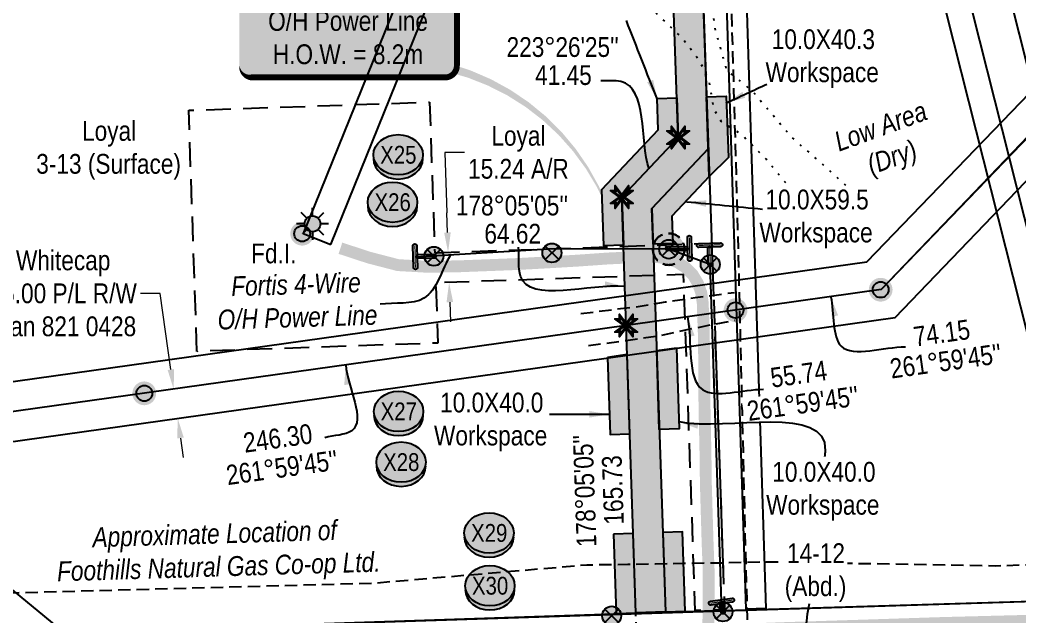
# Model space of a CAD drawing. Extents: x 675835 to 685285, y 5733153 to 5738077.
# Drawn here: x 676495 to 677000, y 5734878 to 5735179 of the extents above; entities that cross this region are included whole.
import ezdxf
from ezdxf.enums import TextEntityAlignment as Align

# ---------------------------------------------------------------- set-up
doc = ezdxf.new("R2010")
doc.units = 0
doc.header["$LTSCALE"] = 5
doc.header["$PDMODE"] = 34
doc.header["$PDSIZE"] = 0.03
for name, pattern in [('0', [1, 1, 0]), ('DASHED4', [1.875, 1.25, -0.625]), ('foc-ACCESSROAD', [3.75, 2.5, -1.25]), ('foc-QUARTERLINE', [33, 25, -3, 2, -3]), ('foc-TIELINE', [1.875, 1.25, -0.625]), ('foc-TOPO', [1, 0.2, -0.8]), ('UG_PIPE', [1.875, 1.25, -0.625])]:
    doc.linetypes.add(name, pattern=pattern)
doc.layers.get('Defpoints').update_dxf_attribs({"color": 9})
for name, color, linetype in [('AS-PIPE-UG', 44, 'UG_PIPE'), ('AS-PIPE-UG-T', 44, 'Continuous'), ('AS-POWER', 104, 'foc-POWER'), ('AS-POWER-EXISTING-ANC', 72, 'Continuous'), ('AS-POWER-EXISTING-PP', 72, 'Continuous'), ('AS-ROADS', 254, 'Continuous'), ('C-AR', 13, 'foc-ACCESSROAD'), ('C-RW', 13, 'Continuous'), ('C-WS-S', 8, 'Continuous'), ('F-RW', 190, 'Continuous'), ('F-WS-S', 8, 'Continuous'), ('L-BD', 7, 'Continuous'), ('L-BD1', 253, 'Continuous'), ('L-MON', 1, 'Continuous'), ('L-MON-T', 1, 'Continuous'), ('L-SEC', 7, 'Continuous'), ('L-SECQ', 8, 'foc-QUARTERLINE'), ('L-TIE', 7, 'foc-TIELINE'), ('P-CROSSINGS', 250, 'Continuous'), ('P-PROPOSED', 10, 'Continuous'), ('P-PROPOSED-H', 21, 'Continuous'), ('P-TEMP-H2', 41, 'Continuous'), ('P-TEMP-H3', 41, 'Continuous'), ('P-TEMP_WORKSPACE2', 46, 'Continuous'), ('P-TEMP_WORKSPACE3', 46, 'Continuous'), ('T-LOW-AREA', 48, 'foc-TOPO')]:
    doc.layers.add(name, color=color, linetype=linetype)
for name, color, linetype, lineweight in [('C-AR-T', 13, 'Continuous', 9), ('C-RW-T', 13, 'Continuous', 9), ('F-RW-T', 190, 'Continuous', 9), ('P-TEMP-T', 46, 'Continuous', 18), ('P-TEMP-T3', 46, 'Continuous', 18), ('T-TEXT', 48, 'Continuous', 18)]:
    doc.layers.add(name, color=color, linetype=linetype, lineweight=lineweight)
doc.layers.add('P-POWER BUFFER', color=7, linetype='DASHED4', true_color=0x007000)
doc.layers.add('P-POWER BUFFER-H', color=7, linetype='0', true_color=0x8aff8a, transparency=0.7)
doc.styles.add('80', font='ARIALN.TTF', dxfattribs={"height": 10})
doc.styles.add('80CG', font='ARIALN.TTF', dxfattribs={"height": 10})
doc.styles.add('80L', font='ARIALN.TTF', dxfattribs={"height": 10})
doc.styles.add('80LS', font='ARIALNI.TTF', dxfattribs={"height": 10})
doc.styles.add('Crossing', font='ARIALN.TTF', dxfattribs={"height": 10})
doc.styles.add('foc-LtypeFont', font='ARIALN.TTF', dxfattribs={"height": 7.349999999999999})
doc.styles.add('TXT', font='ARIALN.TTF', dxfattribs={"height": 0.2})
doc.linetypes.add('foc-POWER', pattern='A,6,-1,["P",foc-LtypeFont,S=0.2,R=0,X=-0.625,Y=-0.75],-1.239999999999999,4', length=12.24)
doc.linetypes.add('foc-POWER-NOLINE', pattern='A,0,-4,["P",foc-LtypeFont,S=0.2,R=0,X=-0.625,Y=-0.75],-8.24', length=12.24)
doc.dimstyles.new('Compass 5 000', dxfattribs={"dimscale": 5, "dimtxt": 9, "dimasz": 2, "dimexe": 0.2, "dimexo": 0.0625, "dimgap": 0.5, "dimtad": 0, "dimtih": 1, "dimtoh": 1, "dimzin": 0, "dimdsep": 46, "dimtxsty": '80CG', "dimcen": 0.1, "dimse1": 1, "dimse2": 1, "dimclrd": 256, "dimclrt": 256, "dimaunit": 1, "dimadec": 4, "dimazin": 0, "dimtfac": 0.06, "dimtofl": 0, "dimtmove": 0, "dimatfit": 1, "dimfxl": 0.2, "dimtolj": 1, "dimtzin": 0, "dimlwd": -1, "dimarcsym": 0})

# ---------------------------------------------------------------- blocks, each defined once
blk = doc.blocks.new('*D438')
at = {"layer": 'C-RW-T', "transparency": 16777216}
for p, q in [((676941.1145373317, 5735363.837350329), (676990.4519725947, 5735376.313931169)), ((676909.080248781, 5735355.736434896), (676899.3854351181, 5735353.28478483))]:
    blk.add_line(p, q, dxfattribs=at)
for points in [[(676940.7059289874, 5735365.453152606), (676941.5231456759, 5735362.221548052), (676931.4197236688, 5735361.385700264)], [(676908.6716404366, 5735357.352237172), (676909.4888571252, 5735354.120632619), (676918.7750624437, 5735358.188084962)]]:
    blk.add_solid(points, dxfattribs=at)
at = {"layer": 'Defpoints', "color": 0, "transparency": 16777216}
for p in [(676931.4197236688, 5735361.385700264), (676978.660638327, 5735174.576060776), (676966.0159771019, 5735171.378445473)]:
    blk.add_point(p, dxfattribs=at)
at = {"layer": 'C-RW-T', "transparency": 16777216, "insert": (677029.5379207528, 5735376.313931168), "char_height": 10, "attachment_point": 5, "style": '80CG'}
blk.add_mtext('\\A1;Loyal\\P13.00 P/L R/W\\PPlan 041 3599', dxfattribs=at)
blk = doc.blocks.new('*D439')
at = {"layer": 'C-RW-T', "transparency": 16777216}
for p, q in [((676840.5378771476, 5735239.996884272), (676804.8030368371, 5735238.862375645)), ((676870.5777647761, 5735240.950589713), (676880.5727289149, 5735241.267909531))]:
    blk.add_line(p, q, dxfattribs=at)
for points in [[(676840.4849905112, 5735241.662711629), (676840.590763784, 5735238.331056915), (676850.5328412862, 5735240.314204089)], [(676870.5248781397, 5735242.61641707), (676870.6306514125, 5735239.284762356), (676860.5828006375, 5735240.633269894)]]:
    blk.add_solid(points, dxfattribs=at)
at = {"layer": 'Defpoints', "color": 0, "transparency": 16777216}
for p in [(676860.5828006375, 5735240.633269894), (676855.1341274597, 5735095.382536886), (676865.184086811, 5735095.701602692)]:
    blk.add_point(p, dxfattribs=at)
at = {"layer": 'C-RW-T', "transparency": 16777216, "insert": (676765.7170886789, 5735238.862375646), "char_height": 10, "attachment_point": 5, "style": '80CG'}
blk.add_mtext('\\A1;Loyal\\P10.06 P/L R/W\\PPlan 562 HM', dxfattribs=at)
blk = doc.blocks.new('*D566')
at = {"layer": 'Defpoints', "color": 0, "transparency": 16777216}
for p in [(676682.7700290012, 5735007.65809494), (676684.8504061737, 5734992.839222355), (676574.6390672649, 5734977.366982324)]:
    blk.add_point(p, dxfattribs=at)
at = {"layer": 'F-RW-T', "transparency": 16777216}
for p, q in [((676565.773375017, 5735040.518782651), (676555.7733750171, 5735040.518782652)), ((676571.1684529296, 5735002.088745428), (676565.773375017, 5735040.518782651)), ((676576.0293044276, 5734967.464091806), (676577.4195415903, 5734957.561201286))]:
    blk.add_line(p, q, dxfattribs=at)
for points in [[(676572.8189346829, 5735002.320451623), (676569.5179711763, 5735001.857039235), (676572.5586900923, 5734992.18585491)], [(676577.6797861808, 5734967.695797999), (676574.3788226743, 5734967.232385611), (676574.6390672649, 5734977.366982324)]]:
    blk.add_solid(points, dxfattribs=at)
at = {"layer": 'F-RW-T', "transparency": 16777216, "insert": (676516.6874268594, 5735040.518782652), "char_height": 10, "attachment_point": 5, "style": '80CG'}
blk.add_mtext('\\A1;Whitecap\\P15.00 P/L R/W\\PPlan 821 0428', dxfattribs=at)
blk = doc.blocks.new('GAS')
h = blk.add_hatch(color=255)
h.dxf.hatch_style = 1
edge = h.paths.add_edge_path()
edge.add_arc((0, 0), 0.9, 0, 360)
for p, q in [((-0.5711929310346023, 0.5711929297831376), (-1.142385862069204, 1.142385861385264)), ((0, 0.8077887887338874), (0, 1.615577579286764)), ((0.5711929310309642, 0.5711929297831376), (1.142385862065566, 1.142385861385264)), ((-0.8077887898725749, 0), (-1.615577579628734, 0)), ((1.615577579625096, 0), (0.8077887898689368, 0)), ((-0.5711929310346023, -0.5711929316021271), (-1.142385862069204, -1.142385863204253)), ((0, -0.8077887905528768), (0, -1.615577581105753)), ((1.142385862065566, -1.142385863204253), (0.5711929310309642, -0.5711929316021271))]:
    blk.add_line(p, q)
blk.add_circle((0, 0), 0.8000000000000003)
blk = doc.blocks.new('fdia')
at = {"color": 255, "const_width": 1}
blk.add_lwpolyline([(-0.5, 0, 1), (0.5, 0, 1)], format="xyb", close=True, dxfattribs=at)
blk = doc.blocks.new('Fdiaa')
blk.add_blockref('fdia', (0, 0))
blk = doc.blocks.new('fdib')
at = {"color": 1, "const_width": 1.6}
blk.add_lwpolyline([(-0.3999999999996362, 0, 0.9999999999999998), (0.3999999999996362, 0, 1)], format="xyb", close=True, dxfattribs=at)
at = {"color": 1}
blk.add_circle((0, 0), 0.8, dxfattribs=at)
blk = doc.blocks.new('Fdibb')
blk.add_blockref('fdib', (0, 0))
blk = doc.blocks.new('fdicc')
for name in ['Fdibb', 'Fdiaa']:
    blk.add_blockref(name, (0, 0))
blk = doc.blocks.new('FDI')
blk.add_blockref('fdicc', (0, 0))
blk = doc.blocks.new('TEMP')
h = blk.add_hatch(color=255)
h.dxf.hatch_style = 1
h.paths.add_polyline_path([(-5.274161e-10, 0.2514284397220763), (-0.6656854269836912, 1.152061669657268), (-0.6656854269836914, 0.6656854303339061), (-1.152061663105632, 0.6656854303339061), (-0.2514284404497629, 5.273253e-10), (-1.152061661774314, -0.665685419564579), (-0.6656854224511335, -0.6656854195645793), (-0.6656854224511335, -1.152061655686338), (-5.273251e-10, -0.2514284436956587), (0.6656854183820542, -1.152061663420681), (0.6656854183820542, -0.6656854208922597), (1.152061656810019, -0.6656854053035205), (0.2514284429676993, 5.273253e-10), (1.152061671303363, 0.6656854258011663), (0.6656854287749412, 0.6656854258011663), (0.6656854131859291, 1.15206166422904)])
h.paths.add_polyline_path([(0.5656854229146121, 0.8485281473411305), (0.5656854319800914, 0.5656854258011663), (0.8485281444547581, 0.5656854258011663), (0.0831890339399251, 0), (0.8485281399220186, -0.5656854150320215), (0.5656854183820542, -0.5656854240973189), (0.5656854183820542, -0.8485281365719859), (0, -0.08318903609469999), (-0.5656854224511337, -0.8485281320390644), (-0.5656854224511337, -0.5656854195645792), (-0.8485281349258001, -0.5656854195645794), (-0.0831890328488955, 0), (-0.8485281394583584, 0.5656854303339058), (-0.5656854269836913, 0.5656854303339061), (-0.5656854269836913, 0.8485281428085727), (0, 0.0831890306941206)], flags=16)
h = blk.add_hatch(color=1)
h.dxf.hatch_style = 1
h.paths.add_polyline_path([(0, 0.0831890306941205), (-0.5656854269836911, 0.8485281428085727), (-0.5656854269836912, 0.5656854303339061), (-0.8485281394583578, 0.5656854303339061), (-0.0831890328488953, -1e-16), (-0.8485281349258001, -0.5656854195645793), (-0.5656854224511337, -0.5656854195645793), (-0.5656854224511337, -0.848528132039064), (0, -0.08318903609469999), (0.5656854183820542, -0.8485281365719856), (0.5656854183820542, -0.5656854240973191), (0.8485281399220184, -0.5656854150320213), (0.0831890339399251, -1e-16), (0.8485281444547581, 0.5656854258011663), (0.5656854319800914, 0.5656854258011663), (0.5656854229146121, 0.8485281473411308)])
at = {"color": 1}
for p, q in [((-0.0831890328488953, 0), (0.0831890339399252, 0)), ((0, 0.0831890306941205), (0, -0.08318903609469999))]:
    blk.add_line(p, q, dxfattribs=at)
at = {"color": 255, "flags": 128}
blk.add_lwpolyline([(-0.251428440449763, 5.27325e-10), (-1.152061663105632, 0.6656854303339061), (-0.6656854269836914, 0.6656854303339061), (-0.6656854269836914, 1.152061669657268), (-5.274159999999999e-10, 0.2514284397220763), (0.6656854131859291, 1.15206166422904), (0.6656854287749412, 0.6656854258011663), (1.152061671303363, 0.6656854258011663), (0.2514284429676991, 5.27325e-10), (1.152061656810019, -0.6656854053035204), (0.6656854183820542, -0.6656854208922596), (0.6656854183820542, -1.152061663420681), (-5.27325e-10, -0.2514284436956586), (-0.6656854224511335, -1.152061655686338), (-0.6656854224511335, -0.6656854195645793), (-1.152061661774314, -0.6656854195645793)], close=True, dxfattribs=at)
at = {"color": 1, "flags": 128}
blk.add_lwpolyline([(-0.0831890328488953, 0), (-0.8485281394583578, 0.5656854303339061), (-0.5656854269836913, 0.5656854303339061), (-0.5656854269836913, 0.8485281428085727), (0, 0.0831890306941205), (0.5656854229146121, 0.8485281473411305), (0.5656854319800914, 0.5656854258011663), (0.8485281444547581, 0.5656854258011663), (0.0831890339399252, 0), (0.8485281399220184, -0.5656854150320214), (0.5656854183820542, -0.5656854240973189), (0.5656854183820542, -0.8485281365719856), (0, -0.08318903609469999), (-0.5656854224511335, -0.848528132039064), (-0.5656854224511335, -0.5656854195645792), (-0.8485281349258001, -0.5656854195645792)], close=True, dxfattribs=at)
blk = doc.blocks.new('POWERPOLE')
h = blk.add_hatch(color=255)
edge = h.paths.add_edge_path()
edge.add_arc((0, 0), 0.9600000000000002, 0, 360)
at = {"linetype": 'Continuous'}
for p, q in [((0.678822509938982, -0.678822509938982), (-0.678822509938982, 0.678822509938982)), ((-0.678822509938982, -0.678822509938982), (0.678822509938982, 0.678822509938982))]:
    blk.add_line(p, q, dxfattribs=at)
blk.add_circle((0, 0), 0.9600000000000002, dxfattribs=at)
blk = doc.blocks.new('*U598')
h = blk.add_hatch(color=255)
h.dxf.hatch_style = 1
edge = h.paths.add_edge_path()
edge.add_arc((1.089069175526451, 0.1546878499370146), 0.2, -81.91596768276293, 98.08403231723707, ccw=False)
edge.add_line((1.117194239151363, -0.04332472743143104), (-0.1698875137435338, -0.2261376409933574))
edge.add_line((-0.1698875137435339, -0.2261376409933574), (-1.060944111901539, -0.3527004273054603))
edge.add_arc((-1.089069175526451, -0.1546878499370146), 0.2, 98.08403231723707, 278.0840323172371, ccw=False)
edge.add_line((-1.117194239151363, 0.04332472743143104), (1.060944111901539, 0.3527004273054603))
h = blk.add_hatch(color=255)
h.dxf.hatch_style = 1
edge = h.paths.add_edge_path()
edge.add_arc((0.1484273818321523, -1.044992780126631), 0.2, -171.91596768276293, 8.084032317237074, ccw=False)
edge.add_line((-0.04958519553629331, -1.073117843751543), (-0.1698875137435339, -0.2261376409933573))
edge.add_line((-0.1698875137435339, -0.2261376409933574), (0.2261376409933573, -0.1698875137435339))
edge.add_line((0.2261376409933573, -0.1698875137435339), (0.346439959200598, -1.016867716501719))
at = {"color": 255}
blk.add_lwpolyline([(1.060944111901539, 0.3527004273054603, -0.9999999999999999), (1.117194239151363, -0.04332472743143104), (-0.1698875137435339, -0.2261376409933574), (-1.060944111901539, -0.3527004273054603, -0.9999999999999999), (-1.117194239151363, 0.04332472743143104)], format="xyb", close=True, dxfattribs=at)
at = {"color": 72, "const_width": 0.09999999999999999, "flags": 128}
for points in [[(1.089069175526451, 0.1546878499370146), (-1.089069175526451, -0.1546878499370146)], [(0.1484273818321523, -1.044992780126631), (0, 0)]]:
    blk.add_lwpolyline(points, dxfattribs=at)
at = {"color": 255, "flags": 128}
blk.add_lwpolyline([(0.346439959200598, -1.016867716501719, -0.9999999999999999), (-0.04958519553629331, -1.073117843751543), (-0.1698875137435339, -0.2261376409933574), (0.2261376409933573, -0.1698875137435339)], format="xyb", close=True, dxfattribs=at)
blk = doc.blocks.new('*U600')
h = blk.add_hatch(color=255)
h.dxf.hatch_style = 1
edge = h.paths.add_edge_path()
edge.add_arc((0.02167948502657885, -1.099786342854367), 0.2, -178.87070597970262, 1.1292940202973796, ccw=False)
edge.add_line((-0.1782816682196696, -1.103728067404654), (-0.2039028777965355, 0.1960194286959613))
edge.add_line((-0.2039028777965355, 0.1960194286959614), (-0.2216406382728273, 1.09584461830408))
edge.add_arc((-0.02167948502657885, 1.099786342854367), 0.2, 1.1292940202973796, 181.1292940202974, ccw=False)
edge.add_line((0.1782816682196696, 1.103728067404654), (0.2216406382728273, -1.09584461830408))
h = blk.add_hatch(color=255)
h.dxf.hatch_style = 1
edge = h.paths.add_edge_path()
edge.add_arc((-2.212208108115009, -0.04360804520547351), 0.2, 91.12929402029732, 271.1292940202973, ccw=False)
edge.add_line((-2.216149832665296, 0.156353108040775), (-0.2039028777965357, 0.1960194286959614))
edge.add_line((-0.2039028777965355, 0.1960194286959614), (-0.1960194286959614, -0.2039028777965355))
edge.add_line((-0.1960194286959614, -0.2039028777965355), (-2.208266383564722, -0.243569198451722))
at = {"color": 255}
blk.add_lwpolyline([(0.2216406382728273, -1.09584461830408, -0.9999999999999999), (-0.1782816682196696, -1.103728067404654), (-0.2039028777965355, 0.1960194286959614), (-0.2216406382728273, 1.09584461830408, -0.9999999999999999), (0.1782816682196696, 1.103728067404654)], format="xyb", close=True, dxfattribs=at)
at = {"color": 72, "const_width": 0.09999999999999999, "flags": 128}
for points in [[(0.02167948502657885, -1.099786342854367), (-0.02167948502657885, 1.099786342854367)], [(-2.212208108115009, -0.0436080452054735), (0, 0)]]:
    blk.add_lwpolyline(points, dxfattribs=at)
at = {"color": 255, "flags": 128}
blk.add_lwpolyline([(-2.208266383564722, -0.243569198451722, -0.9999999999999999), (-2.216149832665296, 0.156353108040775), (-0.2039028777965355, 0.1960194286959614), (-0.1960194286959614, -0.2039028777965355)], format="xyb", close=True, dxfattribs=at)
blk = doc.blocks.new('*U599')
h = blk.add_hatch(color=255)
h.dxf.hatch_style = 1
edge = h.paths.add_edge_path()
edge.add_arc((1.099417309011968, 0.03579917100832902), 0.2, -88.13499667104628, 91.86500332895372, ccw=False)
edge.add_line((1.1059262491953, -0.1640948851756651), (-0.1933851160006617, -0.2064029963673267))
edge.add_line((-0.1933851160006616, -0.2064029963673267), (-1.092908368828635, -0.2356932271923232))
edge.add_arc((-1.099417309011968, -0.03579917100832902), 0.2, 91.86500332895372, 271.8650033289537, ccw=False)
edge.add_line((-1.1059262491953, 0.1640948851756651), (1.092908368828635, 0.2356932271923232))
h = blk.add_hatch(color=255)
h.dxf.hatch_style = 1
edge = h.paths.add_edge_path()
edge.add_arc((0.06361173505429046, -1.953560392744841), 0.2, -178.13499667104634, 1.8650033289537191, ccw=False)
edge.add_line((-0.1362823211297037, -1.960069332928173), (-0.1933851160006616, -0.2064029963673266))
edge.add_line((-0.1933851160006616, -0.2064029963673267), (0.2064029963673266, -0.1933851160006616))
edge.add_line((0.2064029963673266, -0.1933851160006616), (0.2635057912382846, -1.947051452561508))
at = {"color": 255}
blk.add_lwpolyline([(1.092908368828635, 0.2356932271923232, -0.9999999999999999), (1.1059262491953, -0.1640948851756651), (-0.1933851160006616, -0.2064029963673267), (-1.092908368828635, -0.2356932271923232, -0.9999999999999999), (-1.1059262491953, 0.1640948851756651)], format="xyb", close=True, dxfattribs=at)
at = {"color": 72, "const_width": 0.1, "flags": 128}
for points in [[(1.099417309011968, 0.03579917100832902), (-1.099417309011968, -0.03579917100832902)], [(0.06361173505429048, -1.953560392744841), (0, 0)]]:
    blk.add_lwpolyline(points, dxfattribs=at)
at = {"color": 255, "flags": 128}
blk.add_lwpolyline([(0.2635057912382846, -1.947051452561508, -0.9999999999999999), (-0.1362823211297037, -1.960069332928173), (-0.1933851160006616, -0.2064029963673267), (0.2064029963673266, -0.1933851160006616)], format="xyb", close=True, dxfattribs=at)
blk = doc.blocks.new('*U601')
h = blk.add_hatch(color=255)
h.dxf.hatch_style = 1
edge = h.paths.add_edge_path()
edge.add_arc((-0.02414958337930541, 1.099734876059956), 0.2, 1.257982163771885, 181.2579821637719, ccw=False)
edge.add_line((0.1758022122679593, 1.104125709401648), (0.2043426289889566, -0.1955609623055727))
edge.add_line((0.2043426289889566, -0.1955609623055728), (0.2241013790265701, -1.095344042718264))
edge.add_arc((0.02414958337930541, -1.099734876059956), 0.2, -178.74201783622811, 1.257982163771885, ccw=False)
edge.add_line((-0.1758022122679593, -1.104125709401648), (-0.2241013790265701, 1.095344042718264))
h = blk.add_hatch(color=255)
h.dxf.hatch_style = 1
edge = h.paths.add_edge_path()
edge.add_arc((1.894749543373474, 0.04160767570137809), 0.2, -88.74201783622811, 91.25798216377189, ccw=False)
edge.add_line((1.899140376715166, -0.1583441199458866), (0.2043426289889565, -0.1955609623055728))
edge.add_line((0.2043426289889566, -0.1955609623055728), (0.1955609623055728, 0.2043426289889566))
edge.add_line((0.1955609623055728, 0.2043426289889565), (1.890358710031783, 0.2415594713486428))
at = {"color": 255}
blk.add_lwpolyline([(-0.2241013790265701, 1.095344042718264, -0.9999999999999999), (0.1758022122679593, 1.104125709401648), (0.2043426289889566, -0.1955609623055728), (0.2241013790265701, -1.095344042718264, -0.9999999999999999), (-0.1758022122679593, -1.104125709401648)], format="xyb", close=True, dxfattribs=at)
at = {"color": 72, "const_width": 0.1, "flags": 128}
for points in [[(-0.02414958337930541, 1.099734876059956), (0.02414958337930541, -1.099734876059956)], [(1.894749543373474, 0.04160767570137811), (0, 0)]]:
    blk.add_lwpolyline(points, dxfattribs=at)
at = {"color": 255, "flags": 128}
blk.add_lwpolyline([(1.890358710031783, 0.2415594713486428, -0.9999999999999999), (1.899140376715166, -0.1583441199458866), (0.2043426289889566, -0.1955609623055728), (0.1955609623055728, 0.2043426289889565)], format="xyb", close=True, dxfattribs=at)
blk = doc.blocks.new('*D651')
at = {"layer": 'C-AR-T', "transparency": 16777216}
for p, q in [((676719.6611259915, 5735111.809185599), (676709.6611259915, 5735111.809185599)), ((676709.6611259915, 5735111.809185599), (676710.6985869629, 5735081.320597908)), ((676711.0386685921, 5735071.326382357), (676710.6985869629, 5735081.320597908)), ((676712.2371162535, 5735036.106766749), (676712.5771978827, 5735026.112551197))]:
    blk.add_line(p, q, dxfattribs=at)
for points in [[(676712.7043711839, 5735071.383062628), (676709.3729660002, 5735071.269702085), (676711.3787502213, 5735061.332166805)], [(676713.9028188454, 5735036.163447021), (676710.5714136616, 5735036.050086478), (676711.8970346244, 5735046.1009823)]]:
    blk.add_solid(points, dxfattribs=at)
at = {"layer": 'Defpoints', "color": 0, "transparency": 16777216}
for p in [(676711.1492984118, 5735061.324359054), (676711.3787502213, 5735061.332166805), (676711.6675828149, 5735046.093174549)]:
    blk.add_point(p, dxfattribs=at)
at = {"layer": 'C-AR-T', "transparency": 16777216, "insert": (676746.9428449544, 5735111.8091856), "char_height": 10, "attachment_point": 5, "style": '80CG'}
blk.add_mtext('\\A1;Loyal\\P15.24 A/R', dxfattribs=at)
blk = doc.blocks.new('xing2')
h = blk.add_hatch(color=50)
h.dxf.hatch_style = 1
edge = h.paths.add_edge_path()
edge.add_ellipse((0, 0), major_axis=(-12.5, 0), ratio=0.8162973455633619, start_angle=0, end_angle=360)
h = blk.add_hatch(color=250)
h.dxf.hatch_style = 1
edge = h.paths.add_edge_path()
edge.add_ellipse((0, -2.047489049626165), major_axis=(-12.5, 0), ratio=0.8162973455633619, start_angle=0, end_angle=180)
edge.add_line((12.5, -2.047489049626165), (12.5, 0))
edge.add_ellipse((0, 0), major_axis=(-12.5, 0), ratio=0.8162973455633619, start_angle=0, end_angle=180, ccw=False)
edge.add_line((-12.5, 0), (-12.5, -2.047489049626165))
at = {"color": 250}
blk.add_ellipse((0, 0), major_axis=(-12.5, 0), ratio=0.8162973455633619, dxfattribs=at)
blk.add_ellipse((0, -2.047489049626165), major_axis=(-12.5, 0), ratio=0.8162973455633619, start_param=0, end_param=3.141592653589793, dxfattribs=at)
at = {"color": 250, "style": 'Crossing'}
blk.add_attdef('CROSSING', text='', height=9, dxfattribs=at).set_placement((0.08916442567715421, 0.0199513138486509), align=Align.MIDDLE_CENTER)
at = {"color": 250, "style": 'Crossing', "flags": 1}
for tag, p in [('OWNER', (0.08916442567715421, -12.49201765665748)), ('DESCRIPTION', (0.08916442567715421, -25.770021277247)), ('LOCATION', (0.08916442567715421, -39.30337514164421)), ('DWG_REF', (0.08916442567715421, -52.83672900604233))]:
    blk.add_attdef(tag, text='', height=9, dxfattribs=at).set_placement(p, align=Align.MIDDLE_CENTER)
blk = doc.blocks.new('*U512')
h = blk.add_hatch(color=255)
edge = h.paths.add_edge_path()
edge.add_line((-48.99999999999999, -28.5), (48.99999999999999, -28.5))
edge.add_arc((48.99999999999999, -22.5), 6, 270, 360)
edge.add_line((54.99999999999999, -22.5), (54.99999999999999, 21))
edge.add_arc((48.99999999999999, 21), 6, 0, 90)
edge.add_line((48.99999999999999, 27), (-48.99999999999999, 27))
edge.add_arc((-48.99999999999999, 21), 6, 90, 180)
edge.add_line((-54.99999999999999, 21), (-54.99999999999999, -22.5))
edge.add_arc((-48.99999999999999, -22.5), 6, 180, 270)
at = {"color": 104, "flags": 128}
blk.add_lwpolyline([(-48.99999999999999, -28.5, 3, 3, 0), (48.99999999999999, -28.5, 3, 3, 0.414213562373095), (54.99999999999999, -22.5, 3, 3, 0), (54.99999999999999, 21, 3, 0, 0.414213562373095), (48.99999999999999, 27, 0, 0, 0), (-48.99999999999999, 27, 0, 0, 0.414213562373095), (-54.99999999999999, 21, 0, 0, 0), (-54.99999999999999, -22.5, 0, 3, 0.414213562373095)], format="xyseb", close=True, dxfattribs=at)
at = {"color": 104, "style": '80'}
blk.add_attdef('ENTER_TEXT_001', (-26.84515688949523, -4.918144611186903), '', height=10, dxfattribs=at)

msp = doc.modelspace()

# ---------------------------------------------------------------- hatches: boundary and pattern name
at = {"layer": 'P-POWER BUFFER-H'}
h = msp.add_hatch(color=256, dxfattribs=at)
h.dxf.hatch_style = 1
edge = h.paths.add_edge_path()
edge.add_arc((676822.9617135696, 5735062.904049343), 7.998524160000064, 0, 360)
at = {"layer": 'P-PROPOSED-H'}
h = msp.add_hatch(color=256, dxfattribs=at)
h.dxf.hatch_style = 1
h.paths.add_polyline_path([(676838.106, 5737233.743000006), (676846.8054150919, 5737194.208920453), (676771.1960896985, 5737177.56763896), (676795.181032838, 5736488.242544767), (676842.9701363441, 5735113.584789745), (676814.4685623333, 5735083.48741948), (676821.2833567384, 5734879.676412604), (676806.2944063832, 5734879.175229589), (676799.270193008, 5735089.249358829), (676827.7637342176, 5735119.338246541), (676780.1927602249, 5736487.72148699), (676755.7734771487, 5737189.529471612), (676828.9367409911, 5737205.632385666), (676823.4592375276, 5737230.519311712)])
at = {"layer": 'P-TEMP-H2'}
h = msp.add_hatch(color=256, dxfattribs=at)
h.dxf.hatch_style = 1
h.paths.add_polyline_path([(676827.0690077939, 5735139.322610626), (676827.7637342176, 5735119.338246541), (676799.270193008, 5735089.249358829), (676800.0819663517, 5735064.971540215), (676790.0892903521, 5735064.638687151), (676789.137946791, 5735093.090651733), (676817.6261362921, 5735123.173888094), (676817.0768257506, 5735138.975247414)])
h = msp.add_hatch(color=256, dxfattribs=at)
h.dxf.hatch_style = 1
h.paths.add_polyline_path([(676843.4577391585, 5735099.558852178), (676824.6008085506, 5735079.646126576), (676825.0636139197, 5735065.804941827), (676815.0709803505, 5735065.47081982), (676814.4685623333, 5735083.48741948), (676842.9701363441, 5735113.584789745)])
h = msp.add_hatch(color=256, dxfattribs=at)
h.dxf.hatch_style = 1
h.paths.add_polyline_path([(676826.8257282255, 5735013.105143475), (676828.1978568651, 5734972.06870087), (676818.2052232949, 5734971.73457886), (676816.8687364677, 5735011.705076848)])
h = msp.add_hatch(color=256, dxfattribs=at)
h.dxf.hatch_style = 1
h.paths.add_polyline_path([(676791.9776322327, 5735008.205103643), (676793.277104514, 5734969.300284329), (676803.26973567, 5734969.63447853), (676801.9332488292, 5735009.604976907)])
h = msp.add_hatch(color=256, dxfattribs=at)
h.dxf.hatch_style = 1
h.paths.add_polyline_path([(676794.9652680793, 5734918.811637086), (676796.3017729548, 5734878.841103368), (676806.2944063832, 5734879.175229589), (676804.9579015084, 5734919.145763304)])
h = msp.add_hatch(color=256, dxfattribs=at)
h.dxf.hatch_style = 1
h.paths.add_polyline_path([(676819.946851863, 5734919.64694632), (676821.2833567384, 5734879.676412604), (676831.2759901668, 5734880.010538825), (676829.9394852921, 5734919.981072539)])
at = {"layer": 'P-TEMP-H3'}
h = msp.add_hatch(color=256, dxfattribs=at)
h.dxf.hatch_style = 1
h.paths.add_polyline_path([(676843.4577391585, 5735099.558852178), (676842.0572631311, 5735139.843667803), (676852.04944488, 5735140.191039651), (676853.1235606027, 5735109.294006635)])

# ---------------------------------------------------------------- linework, layer by layer
at = {"layer": 'AS-PIPE-UG', "flags": 128}
for points in [[(676814.1147135682, 5736540.531049337), (676816.0197135691, 5736478.282049334), (676816.709713569, 5736442.708049344), (676824.3087135683, 5736168.098049333), (676829.9937135688, 5735963.96104934), (676835.0627135682, 5735802.133049337), (676849.2107135683, 5735373.003049334), (676857.8067135696, 5735073.321049337), (676861.9417135691, 5734901.241049344), (676862.7037135683, 5734876.220049337), (676862.4767135687, 5734863.374049337), (676861.9687135691, 5734848.945049333), (676860.8387135683, 5734837.226049344), (676859.3497135682, 5734827.517049337), (676856.190713569, 5734812.664049343), (676852.9957135688, 5734801.604049333), (676847.8337135683, 5734780.962049337), (676841.6927135682, 5734752.93704934), (676835.9137135682, 5734726.523049343), (676830.3707135683, 5734701.823049343), (676824.8797135691, 5734676.55904934), (676819.5667135683, 5734652.57904934), (676813.7857135682, 5734626.772049333), (676808.8247135682, 5734604.058049344), (676802.9077135691, 5734575.85404934), (676797.7097135695, 5734552.672049344), (676792.8007135695, 5734528.551049343), (676790.5097135687, 5734517.927049337), (676785.427713569, 5734494.731049337), (676780.354713569, 5734471.64304934)], [(675926.2581706308, 5734866.492808864), (676005.0598385135, 5734871.485304277), (676175.0269217776, 5734877.022008283), (676358.8578430387, 5734883.736206709), (676414.7798213124, 5734885.007567944), (676450.9024751972, 5734887.233412923), (676480.0974272921, 5734888.964659903), (676673.5079133381, 5734894.145027129), (676781.552713569, 5734903.401049344), (676802.283713569, 5734903.62204934), (676816.0738490924, 5734903.895840435), (676830.4927135691, 5734904.239049343), (676848.2947135691, 5734904.401049334), (676869.8767135682, 5734904.964049337), (676988.3361029653, 5734902.923538143), (677504.9566826645, 5734918.688802134), (677491.0138228303, 5735064.700817287), (677481.8066342783, 5735284.962780181), (677513.2154106881, 5735472.116834947), (677516.7393615225, 5735510.847080084), (677516.5244220527, 5735523.109129249), (677515.8447115439, 5735524.297937342), (677507.6881346436, 5735524.977252801), (677507.178364459, 5735523.78846891), (677494.2638139947, 5735524.128114528), (677487.4667089011, 5735530.241977843), (677482.1989143634, 5735541.450743418), (677483.0485651948, 5735587.474589477), (677485.7674072328, 5735591.890152066), (677495.1134648276, 5735595.45657636), (677504.9692926075, 5735594.947083719), (677514.9950607094, 5735594.267768267), (677527.5697813152, 5735590.361698353), (677613.8933207261, 5735589.682358697), (677626.4790329057, 5735589.62965931)], [(676778.5097135691, 5735030.347049337), (676795.4367135683, 5735032.505049333), (676808.5087135695, 5735034.07104934), (676821.366713569, 5735036.268049343), (676836.2557135691, 5735038.420049343), (676856.1957135682, 5735041.061049344)], [(676782.3297135682, 5735014.172049333), (676801.351713569, 5735016.79204934), (676819.0517135683, 5735019.301049337), (676833.8317135683, 5735022.626049343), (676856.378713569, 5735027.002049344)]]:
    msp.add_lwpolyline(points, dxfattribs=at)
at = {"layer": 'AS-POWER', "flags": 128}
for points in [[(676694.717713569, 5735059.109049344), (676761.9159997075, 5735063.051840533), (676833.5007135683, 5735063.260049344)], [(676849.6677135691, 5734884.76104934), (676843.9757135683, 5735055.179049337), (676822.9617135696, 5735062.904049343)]]:
    msp.add_lwpolyline(points, dxfattribs=at)
at = {"layer": 'AS-POWER', "linetype": 'foc-POWER-NOLINE', "flags": 128}
msp.add_lwpolyline([(675925.9850696542, 5734850.066814028), (676845.6847844409, 5734879.874691005), (677594.4179923666, 5734903.215750135), (677656.1328265843, 5734905.141664675)], dxfattribs=at)
at = {"layer": 'AS-ROADS', "flags": 128}
for points, const_width in [([(676842.9187135691, 5734870.111049334), (676843.212713569, 5734883.818049337), (676843.2107135683, 5734899.016049343), (676842.6347135683, 5734914.242049344), (676842.1827135695, 5734929.24704934), (676841.7387135691, 5734944.495049337), (676841.5547135683, 5734959.891049339), (676841.2227135691, 5734974.925049337), (676840.9437135695, 5734990.078049334), (676840.9227135687, 5735005.288049337), (676840.6937135691, 5735020.65404934), (676840.1677135683, 5735035.708049337), (676839.4237135682, 5735040.829049343), (676837.7657135691, 5735045.599049337), (676835.1657135682, 5735049.912049344), (676831.5687135691, 5735053.537049337), (676827.209713569, 5735056.382049337), (676822.430713569, 5735058.062049333), (676817.4827135683, 5735058.91004934), (676812.4787135691, 5735058.97904934), (676807.410713569, 5735058.919049344), (676792.3957135683, 5735058.207049344), (676777.0427135683, 5735057.129049337), (676761.8247135682, 5735056.233049337), (676746.486713569, 5735055.399049344), (676731.4777135687, 5735054.811049344), (676716.437713569, 5735054.232049333), (676701.1077135691, 5735053.996049344), (676686.0267135691, 5735054.844049344), (676671.2837135695, 5735058.668049337), (676656.8987135687, 5735063.387049343)], 5.998893120000012), ([(675927.172040487, 5734840.315755707), (676477.572713569, 5734857.471049337), (676517.6397135683, 5734858.65504934), (676557.9287135691, 5734859.942049343), (676597.9167135683, 5734861.048049344), (676638.6117135682, 5734862.397049333), (676679.3727135691, 5734863.693049333), (676719.9657135683, 5734864.95004934), (676760.6777135682, 5734866.363049333), (676800.7207135691, 5734867.735049337), (676840.802713569, 5734869.363049337), (676880.8717135682, 5734870.867049344), (676921.025713569, 5734872.143049337), (676961.2017135696, 5734873.454049337), (677001.7237135691, 5734874.493049338), (677041.7417135687, 5734875.679049337), (677776.0501769299, 5734898.852537264)], 6.998708640000011)]:
    msp.add_lwpolyline(points, dxfattribs=dict(at, const_width=const_width))
at = {"layer": 'C-AR', "flags": 128}
msp.add_lwpolyline([(676704.6088174252, 5735061.101800565), (676844.7107442141, 5735065.869167385), (676851.1642940489, 5734880.710606404), (676836.3981473193, 5734880.219850118), (676830.4367906279, 5735050.134634875), (676705.1271018281, 5735045.870616069), (676706.1634859155, 5735015.413675467), (676584.3357234907, 5735011.268139111), (676580.1901871378, 5735133.095901536), (676702.0179495625, 5735137.241437896)], close=True, dxfattribs=at)
at = {"layer": 'C-RW', "flags": 128}
for points in [[(676862.0884317223, 5734881.030168077), (676836.6854649459, 5735676.574079969), (676811.3595202233, 5736488.421366511), (676798.2778134451, 5736908.299834101), (676852.8797135687, 5737166.886049333), (676838.184585869, 5737233.59825732), (676848.0085858705, 5737235.761257327), (676863.0024656226, 5737167.291817251), (676808.3095858705, 5736907.620257316), (676821.2160403153, 5736489.151301038), (676846.4835982997, 5735684.778436414), (676872.0846411238, 5734881.341690353)], [(676652.0073883506, 5735065.236001696), (676882.8305858707, 5735635.592257327), (677072.1450034506, 5734886.939612741), (677087.5010082956, 5734887.418167924), (676891.5295858695, 5735662.281257342), (676889.1845858705, 5735734.239257316), (676609.5587930832, 5735956.594036425), (676244.6805858694, 5736325.609257323), (676234.0145858693, 5736315.060257325), (676585.0775858694, 5735960.028257318), (676009.0475858704, 5735944.501257318), (676009.5655858703, 5735929.520257326), (676599.499988782, 5735945.413540772), (676874.4305858705, 5735726.825257334), (676876.0835858705, 5735676.261257346), (676271.0157666992, 5735421.444540222), (676276.3985858709, 5735408.634257321), (676276.7655858693, 5735407.764257318), (676277.3625524258, 5735407.717104969), (676876.6085858691, 5735660.206257334), (676638.1197341073, 5735070.855006552)], [(676724.4825589089, 5735653.129375836), (676019.8905858693, 5735630.423257318), (676019.1975858688, 5735650.520257326), (676723.7858440629, 5735673.233320748), (676855.9205858718, 5735677.143257316), (676854.3225858696, 5735726.151257327), (676874.4305858705, 5735726.825257334), (676876.6084226732, 5735660.206902822), (676888.4215165874, 5735613.482662526), (677119.7245884018, 5735408.916349423), (677455.0675858691, 5735112.380257341), (677441.7495858682, 5735097.321257317), (677151.5965858694, 5735353.92225732), (677123.5191790048, 5735378.701583712), (676897.1720008486, 5735578.878466657), (677072.1450034506, 5734886.939612741), (677051.561120913, 5734886.298135734), (676856.5675858697, 5735657.381257342)], [(677051.561120913, 5734886.298135734), (676856.5675858697, 5735657.381257342), (676843.2465858697, 5735656.941257345), (677038.2611485585, 5734885.883654847)], [(676746.0188146465, 5735031.693359295), (676923.1785858702, 5735056.58125732), (677014.6295858728, 5735151.333257319), (677087.7323152022, 5735184.177503251), (677154.1234233286, 5735213.758548265), (677447.43058587, 5735345.086257342), (677635.3798225499, 5735351.909596763), (677635.9038225483, 5735336.926596769), (677450.9015858707, 5735330.208257333), (677170.3165858695, 5735204.57825734), (677059.808484902, 5735155.317212354), (677023.380585868, 5735138.834257349), (676930.4745858727, 5735042.459257334), (676746.5417386913, 5735016.604207428), (676400.23258587, 5734968.051257326), (676313.6395858699, 5734917.050257319), (676044.9475858693, 5734905.869257318), (676044.4285858695, 5734920.863257318), (676309.2835858695, 5734931.839257318), (676395.1955858703, 5734982.487257319)]]:
    msp.add_lwpolyline(points, close=True, dxfattribs=at)
at = {"layer": 'F-RW', "flags": 128}
for points in [[(676747.0626541562, 5735001.573013673), (676937.5445858696, 5735028.30125732), (677015.520274119, 5735109.543741015), (677557.7625734843, 5735669.970814441), (677624.0450974794, 5735671.606742161), (677623.5320974801, 5735686.270742179), (677551.4648886039, 5735685.002321585), (677138.4741369403, 5735258.189013374), (677004.7421394897, 5735119.972146022), (676930.4745858727, 5735042.459257334), (676746.5417386913, 5735016.604207428), (676400.23258587, 5734968.051257326), (676329.2125858698, 5734917.693257326), (676044.9475858693, 5734905.869257318), (676045.4665858699, 5734890.875257326), (676082.9945505626, 5734892.428495194), (676084.2185858696, 5734893.206257319), (676142.8905858707, 5734902.408257325), (676157.794840422, 5734895.524390327), (676334.2585858688, 5734902.89225733), (676405.9145858701, 5734953.680257325)], [(676031.6658844494, 5735269.077522176), (676516.88358587, 5734869.269257309), (676488.1415858696, 5734868.327257317), (676032.5418452412, 5735243.740746456)]]:
    msp.add_lwpolyline(points, close=True, dxfattribs=at)
at = {"layer": 'L-SEC'}
msp.add_line((676851.2013722172, 5734880.330195921), (677656.2775900984, 5734904.324517529), dxfattribs=at)
at = {"layer": 'L-SEC', "flags": 128}
msp.add_lwpolyline([(676851.2013722172, 5734880.330195921), (676046.5028726807, 5734853.423627349)], dxfattribs=at)
at = {"layer": 'L-SECQ', "flags": 128}
msp.add_lwpolyline([(676823.2561509169, 5735683.678695176), (676851.2013721874, 5734880.33019592)], dxfattribs=at)
at = {"layer": 'L-TIE'}
msp.add_line((676807.0593837923, 5734858.726697331), (676806.36004244, 5734878.830843917), dxfattribs=at)
at = {"layer": 'P-CROSSINGS', "color": 104, "flags": 128}
msp.add_lwpolyline([(676798.153024331, 5735063.200981651, 0, 5.998893120000011, 0.419384983516941), (676656.7489194206, 5735155.659323684, 1.999631040000003, 1.999631040000003, 0)], format="xyseb", dxfattribs=at)
at = {"layer": 'P-POWER BUFFER', "linetype": 'DASHED4', "lineweight": 30}
msp.add_circle((676822.9617135696, 5735062.904049343), 7.998524160000064, dxfattribs=at)
at = {"layer": 'P-PROPOSED'}
msp.add_lwpolyline([(676838.106, 5737233.743000011), (676846.8054150919, 5737194.208920459), (676771.1960896985, 5737177.567638962), (676795.181032838, 5736488.242544772), (676842.9701363441, 5735113.584789749), (676814.4685623333, 5735083.487419484), (676821.2833567384, 5734879.67641261), (676806.2944063832, 5734879.175229595), (676799.270193008, 5735089.249358834), (676827.7637342176, 5735119.338246543), (676780.1927602249, 5736487.721486997), (676755.7734771487, 5737189.529471618), (676828.9367409911, 5737205.632385667), (676823.4592375276, 5737230.519311717)], close=True, dxfattribs=at)
at = {"layer": 'P-TEMP_WORKSPACE2'}
for points in [[(676827.0690077939, 5735139.322610633), (676827.7637342176, 5735119.338246543), (676799.270193008, 5735089.249358834), (676800.0819663517, 5735064.97154022), (676790.0892903521, 5735064.638687157), (676789.137946791, 5735093.090651738), (676817.6261362921, 5735123.1738881), (676817.0768257506, 5735138.975247416)], [(676843.4577391585, 5735099.558852185), (676824.6008085506, 5735079.64612658), (676825.0636139197, 5735065.804941834), (676815.0709803505, 5735065.470819824), (676814.4685623333, 5735083.487419484), (676842.9701363441, 5735113.584789749)], [(676826.8257282255, 5735013.105143477), (676828.1978568651, 5734972.068700872), (676818.2052232949, 5734971.734578867), (676816.8687364677, 5735011.705076855)], [(676791.9776322327, 5735008.20510365), (676793.277104514, 5734969.300284335), (676803.26973567, 5734969.634478532), (676801.9332488292, 5735009.604976909)], [(676794.9652680793, 5734918.811637088), (676796.3017729548, 5734878.841103372), (676806.2944063832, 5734879.175229595), (676804.9579015084, 5734919.145763311)], [(676819.946851863, 5734919.646946322), (676821.2833567384, 5734879.67641261), (676831.2759901668, 5734880.010538829), (676829.9394852921, 5734919.981072545)]]:
    msp.add_lwpolyline(points, close=True, dxfattribs=at)
at = {"layer": 'P-TEMP_WORKSPACE3'}
msp.add_lwpolyline([(676843.4577391585, 5735099.558852185), (676842.0572631311, 5735139.843667808), (676852.04944488, 5735140.191039653), (676853.1235606027, 5735109.294006641)], close=True, dxfattribs=at)
at = {"layer": 'T-LOW-AREA', "flags": 128}
msp.add_lwpolyline([(676809.8957135683, 5735214.78004934), (676823.6827135682, 5735208.41304934), (676836.413713569, 5735210.287049344), (676844.7037135691, 5735216.241049344), (676844.4267135696, 5735200.80504934), (676845.854713569, 5735175.87304934), (676852.2247135682, 5735153.259049334), (676865.4557135691, 5735142.667049333), (676885.2987135691, 5735119.313049343), (676901.4507135691, 5735105.133049344), (676914.013713569, 5735093.746049333), (676916.9757135691, 5735086.941049344), (676914.3117135696, 5735080.985049337), (676906.9227135682, 5735079.603049343), (676895.6877135682, 5735084.553049337), (676883.3147135683, 5735094.980049344), (676872.2147135687, 5735108.37204934), (676859.361713569, 5735121.137049337), (676849.692713569, 5735127.33704934), (676845.9207135682, 5735133.404049343), (676843.4977135691, 5735147.340049333), (676838.8257135691, 5735157.753049337), (676829.4367135683, 5735170.050049333), (676807.714713569, 5735190.541049333)], close=True, dxfattribs=at)

# ---------------------------------------------------------------- block references
at = {"layer": 'AS-POWER-EXISTING-ANC', "xscale": 4.999077600000007, "yscale": 4.999077600000007, "zscale": 4.999077600000007}
for name, p in [('*U600', (676833.5007135683, 5735063.260049344)), ('*U601', (676694.717713569, 5735059.109049344)), ('*U599', (676843.6577135691, 5735064.945049337)), ('*U598', (676849.6677135691, 5734884.76104934))]:
    msp.add_blockref(name, p, dxfattribs=at)
at = {"layer": 'AS-POWER-EXISTING-PP', "xscale": 5.000000000000043, "yscale": 5.000000000000043, "zscale": 5.000000000000043}
for p in [(676704.1897135683, 5735059.317049343), (676763.9057135687, 5735060.99604934), (676822.9617135696, 5735062.904049343), (676843.9757135683, 5735055.179049337), (676794.1167135695, 5734877.591049333), (676850.4097135683, 5734879.537049344)]:
    msp.add_blockref('POWERPOLE', p, dxfattribs=at)
at = {"layer": 'C-WS-S', "color": 4, "xscale": 4.999109000000012, "yscale": 4.999109000000012, "zscale": 4.999109000000012}
msp.add_blockref('GAS', (676642.7954733564, 5735075.691542087), dxfattribs=at)
at = {"layer": 'L-MON', "color": 3, "xscale": 4.999077600000007, "yscale": 4.999077600000007, "zscale": 4.999077600000007}
for p in [(676827.7637342176, 5735119.338246543), (676799.270193008, 5735089.249358834), (676801.441332853, 5735024.316776637)]:
    msp.add_blockref('TEMP', p, dxfattribs=at)
at = {"layer": 'L-MON', "xscale": 4.999077600000007, "yscale": 4.999077600000007, "zscale": 4.999077600000007}
for p in [(676930.1597135691, 5735042.416049344), (676856.7627135691, 5735032.077049344), (676557.7077135682, 5734990.045049337)]:
    msp.add_blockref('FDI', p, dxfattribs=at)
at = {"layer": 'P-CROSSINGS', "color": 104}
ref = msp.add_blockref('*U512', (676660.822820134, 5735178.20142077), dxfattribs=dict(at, xscale=0.9998155200000008, yscale=0.9998155200000008, zscale=0.9998155200000008))
ref.add_attrib('ENTER_TEXT_001', "Fortis 4-Wire 'X26'", (676613.8771848548, 5735190.108046022), dxfattribs={"layer": '0', "color": 104, "height": 9.998155200000014, "style": '80'})
ref.add_attrib('ENTER_TEXT_002', 'O/H Power Line', (676620.3596176773, 5735173.267133397), dxfattribs={"layer": '0', "color": 104, "height": 9.998155200000014, "style": '80'})
ref.add_attrib('ENTER_TEXT_003', 'H.O.W. = 8.2m', (676622.715935973, 5735156.426220773), dxfattribs={"layer": '0', "color": 104, "height": 9.998155200000014, "style": '80'})
at = {"layer": 'P-CROSSINGS', "xscale": 0.9998155200000008, "yscale": 0.9998155200000008, "zscale": 0.9998155200000008}
for p, values in [((676686.1235554938, 5735110.606530018), {'CROSSING': 'X25'}), ((676683.2544948854, 5735086.635085907), {'CROSSING': 'X26'}), ((676686.3426117917, 5734980.903038661), {'CROSSING': 'X27'}), ((676687.6065294717, 5734955.277281375), {'CROSSING': 'X28'}), ((676732.0792769147, 5734919.471431696), {'CROSSING': 'X29'}), ((676732.5313504583, 5734892.791917962), {'CROSSING': 'X30'})]:
    msp.add_blockref('xing2', p, dxfattribs=at).add_auto_attribs(values)

# ---------------------------------------------------------------- texts
at = {"layer": 'AS-PIPE-UG-T', "insert": (676512.6026137011, 5734921.68136548), "char_height": 10.00000000000011, "attachment_point": 1, "rotation": 1.7290764019196379, "style": '80L'}
msp.add_mtext_dynamic_manual_height_columns('\\pi18.785;{\\fArial Narrow|b0|i1|c0|p34;Approximate Location of\\P\\pi0.32626;Foothills Natural Gas Co-op Ltd.}', width=162.6102319236022, gutter_width=50.00000000000023, heights=[0], dxfattribs=at)
at = {"layer": 'C-AR-T', "insert": (676502.7868924333, 5735127.695445684), "char_height": 9.998218000000039, "attachment_point": 1, "style": 'TXT'}
msp.add_mtext_dynamic_manual_height_columns('\\pi23.439;Loyal\\P\\pi0.27846;3-13 (Surface)', width=72.6109329139701, gutter_width=0.9998218000000019, heights=[0], dxfattribs=at)
at = {"layer": 'L-BD', "style": '80L'}
for s, height, p in [("223°26'25''", 9.998155200000015, (676769.3206323512, 5735165.0719798)), ('41.45', 9.998155200000015, (676769.7046036497, 5735150.82978366)), ("178°05'05''", 9.998155200000014, (676743.6739989391, 5735084.97742421)), ('64.62', 9.998155200000014, (676744.0450058302, 5735070.734884453))]:
    msp.add_text(s, height=height, dxfattribs=at).set_placement(p, align=Align.MIDDLE)
for s, rotation, p in [('74.15', 8.00400000000057, (676961.058517031, 5735020.494843647)), ('246.30', 8.00400000000057, (676625.2318482626, 5734967.384328046)), ("178°05'05''", 91.99229999999923, (676780.4483628429, 5734940.686277426)), ("261°59'45''", 8.00400000000057, (676627.3200874407, 5734952.533191768)), ('165.73', 91.99229999999923, (676794.6871217273, 5734941.18158584))]:
    msp.add_text(s, height=9.998155200000015, rotation=rotation, dxfattribs=at).set_placement(p, align=Align.MIDDLE)
at = {"layer": 'L-BD1', "style": '80L'}
for s, p in [("261°59'45''", (676963.04234425, 5735006.386264182)), ('55.74', (676888.7058128902, 5734999.732052553))]:
    msp.add_text(s, height=9.998155200000015, rotation=8.00400000000057, dxfattribs=at).set_placement(p, align=Align.MIDDLE)
at = {"layer": 'P-TEMP-T', "char_height": 10.00000000000011, "attachment_point": 1, "style": '80L'}
for insert in [(676717.2556638774, 5734990.398282622), (676885.2664277025, 5734955.382375077)]:
    msp.add_mtext_dynamic_manual_height_columns('\\pi-9.9227;10.0X40.0\\P\\pi-13.023;Workspace', width=30.59795361527981, gutter_width=50.00000000000023, heights=[0], dxfattribs=dict(at, insert=insert))
at = {"layer": 'P-TEMP-T3', "insert": (676884.977861405, 5735173.995023867), "char_height": 10.00000000000011, "attachment_point": 1, "style": '80L'}
msp.add_mtext_dynamic_manual_height_columns('\\pi-9.9329;10.0X40.3\\P\\pi-13.023;Workspace', width=30.59795361527981, gutter_width=50.00000000000023, heights=[0], dxfattribs=at)
at = {"layer": 'T-TEXT', "insert": (676928.4219326427, 5735129.798287526), "char_height": 9.998155200000017, "width": 48.26299111707514, "attachment_point": 2, "rotation": 19.99999999999999, "style": '80LS'}
msp.add_mtext('Low Area\\P(Dry)', dxfattribs=at)

# ---------------------------------------------------------------- dimensions: what is measured, and where the dimension line sits
at = {"layer": 'C-AR-T'}
dim = msp.add_linear_dim(base=(676711.3787502213, 5735061.332166805), p1=(676711.6675828148, 5735046.09317455), p2=(676711.1492984118, 5735061.324359054), angle=91.94889999583047, text='Loyal\\P15.24 A/R', dimstyle='Compass 5 000', override={"dimtmove": 1}, dxfattribs=at)
dim.commit()
dim.dimension.update_dxf_attribs({"geometry": '*D651', "text_midpoint": (676716.1853034981, 5735111.809185599), "dimtype": 161})
at = {"layer": 'C-RW-T'}
dim = msp.add_linear_dim(base=(676931.4197236688, 5735361.385700264), p1=(676966.0159771021, 5735171.378445473), p2=(676978.6606383272, 5735174.576060776), angle=14.191585312490933, text='Loyal\\P13.00 P/L R/W\\PPlan 041 3599', dimstyle='Compass 5 000', dxfattribs=at)
dim.commit()
dim.dimension.update_dxf_attribs({"geometry": '*D438', "text_midpoint": (677029.5379207528, 5735376.313931168), "dimtype": 161})
at = {"layer": 'F-RW-T'}
dim = msp.add_linear_dim(base=(676574.6390672649, 5734977.366982324), p1=(676682.7700290013, 5735007.658094941), p2=(676684.8504061738, 5734992.839222355), angle=277.99135686398927, text='Whitecap\\P15.00 P/L R/W\\PPlan 821 0428', dimstyle='Compass 5 000', dxfattribs=at)
dim.commit()
dim.dimension.update_dxf_attribs({"geometry": '*D566', "text_midpoint": (676516.6874268594, 5735040.518782652), "dimtype": 161})

# ---------------------------------------------------------------- leaders
at = {"layer": 'L-BD', "path_type": 1}
for points in [[(676813.0304879503, 5735103.292745555), (676798.7292398207, 5735147.592129934), (676788.5828453561, 5735148.006070711)], [(676800.6145617928, 5735043.997661022), (676748.0142441778, 5735049.30892719), (676747.0154814746, 5735063.876103871)], [(676659.5897477472, 5735004.370825581), (676662.6186439228, 5734971.106433896), (676648.9890433925, 5734967.626643969)]]:
    msp.add_leader(points, dimstyle='Compass 5 000', override={"dimgap": 0.5, "dimtad": 0}, dxfattribs=at)
at = {"layer": 'L-BD1', "path_type": 1}
msp.add_leader([(676904.9538942043, 5735038.871867873), (676910.2021791082, 5735013.845478713), (676942.6590708828, 5735013.553234016)], dimstyle='Compass 5 000', override={"dimgap": 0.5, "dimtad": 0}, dxfattribs=at)
at = {"layer": 'P-TEMP-T', "path_type": 1}
for points in [[(676817.2058696687, 5735138.624203513), (676801.5403116605, 5735178.5296466)], [(676792.8564044519, 5734979.43001868), (676762.5805312827, 5734979.43001868)]]:
    msp.add_leader(points, dimstyle='Compass 5 000', override={"dimgap": 0.5, "dimtad": 0}, dxfattribs=at)
at = {"layer": 'P-TEMP-T3', "path_type": 1}
msp.add_leader([(676851.8396955028, 5735136.721912185), (676872.6416070256, 5735146.335522084)], dimstyle='Compass 5 000', override={"dimgap": 0.5, "dimtad": 0}, dxfattribs=at)

# ---------------------------------------------------------------- next in the draw order: texts
at = {"layer": 'F-WS-S', "insert": (676881.240034871, 5734914.256448338), "char_height": 10.00000000000011, "attachment_point": 1, "style": '80L', "bg_fill": 3, "box_fill_scale": 1.15, "bg_fill_color": 256, "bg_fill_true_color": 256, "bg_fill_transparency": 0}
msp.add_mtext_dynamic_manual_height_columns('\\pi1.5677;14-12\\P\\pi0.39447;(Abd.)', width=30.59795361527981, gutter_width=50.00000000000023, heights=[0], dxfattribs=at)
at = {"layer": 'L-BD1', "insert": (676890.7940520676, 5734984.880916272), "char_height": 9.998155200000017, "width": 57.63169815954566, "attachment_point": 5, "rotation": 8.003999999992633, "style": '80L', "bg_fill": 3, "box_fill_scale": 1.15, "bg_fill_color": 256, "bg_fill_true_color": 256, "bg_fill_transparency": 0}
msp.add_mtext("261°59'45''", dxfattribs=at)
at = {"layer": 'L-MON-T', "insert": (676610.6980827709, 5735065.769558645), "char_height": 9.998155200000094, "width": 22.03999879511071, "attachment_point": 1, "style": '80L', "bg_fill": 2}
msp.add_mtext('\\pi1.0616;Fd.I.', dxfattribs=at)
at = {"layer": 'P-TEMP-T', "insert": (676868.7018076843, 5735093.008156273), "char_height": 10.00000000000011, "attachment_point": 1, "style": '80L', "bg_fill": 3, "box_fill_scale": 1.15, "bg_fill_color": 256, "bg_fill_true_color": 256, "bg_fill_transparency": 0}
msp.add_mtext_dynamic_manual_height_columns('\\pi3.1896;10.0X59.5\\P\\pi0.13369;Workspace', width=56.91131755375101, gutter_width=50.00000000000023, heights=[0], dxfattribs=at)

# ---------------------------------------------------------------- next in the draw order: block references
at = {"layer": 'L-MON', "xscale": 4.999077600000007, "yscale": 4.999077600000007, "zscale": 4.999077600000007}
msp.add_blockref('FDI', (676637.5667135683, 5735070.72704934), dxfattribs=at)

# ---------------------------------------------------------------- next in the draw order: texts
at = {"layer": 'AS-POWER', "linetype": 'foc-POWER-NOLINE', "insert": (676593.537294287, 5735048.881970269), "char_height": 10.00000000000011, "attachment_point": 1, "rotation": 1.7849903749940275, "style": '80L', "bg_fill": 3, "box_fill_scale": 1.2, "bg_fill_color": 256, "bg_fill_transparency": 0}
msp.add_mtext_dynamic_manual_height_columns('\\pi7.9797;{\\fArial Narrow|b0|i1|c0|p34;Fortis 4-Wire \\P\\pi0.57524;O/H Power Line}', width=80.67298772169204, gutter_width=50.00000000000023, heights=[0], dxfattribs=at)

# ---------------------------------------------------------------- next in the draw order: dimensions: what is measured, and where the dimension line sits
at = {"layer": 'C-RW-T'}
dim = msp.add_linear_dim(base=(676860.5828006375, 5735240.633269894), p1=(676855.1341274598, 5735095.382536887), p2=(676865.184086811, 5735095.701602692), angle=1.8184138871035342, text='Loyal\\P10.06 P/L R/W\\PPlan 562 HM', dimstyle='Compass 5 000', dxfattribs=at)
dim.commit()
dim.dimension.update_dxf_attribs({"geometry": '*D439', "text_midpoint": (676765.7170886789, 5735238.862375646), "dimtype": 161})

# ---------------------------------------------------------------- next in the draw order: leaders
at = {"layer": 'F-WS-S', "path_type": 1}
msp.add_leader([(676847.3992097209, 5734834.576203936), (676888.342994465, 5734856.665697289), (676894.0806042497, 5734883.808830201)], dimstyle='Compass 5 000', override={"dimgap": 0.5, "dimtad": 0}, dxfattribs=at)
at = {"layer": 'L-BD1', "path_type": 1}
msp.add_leader([(676832.4653543929, 5735028.682307698), (676839.9722878907, 5734992.006444434), (676870.8246751411, 5734992.121938751)], dimstyle='Compass 5 000', override={"dimgap": 0.5, "dimtad": 0}, dxfattribs=at)
at = {"layer": 'P-TEMP-T', "path_type": 1}
for points in [[(676831.936167736, 5735086.905075265), (676870.369889759, 5735083.172153174)], [(676827.9993334475, 5734975.744043977), (676902.0650418943, 5734960.997093973), (676901.8103725477, 5734957.902161602)]]:
    msp.add_leader(points, dimstyle='Compass 5 000', override={"dimgap": 0.5, "dimtad": 0}, dxfattribs=at)

# ---------------------------------------------------------------- next in the draw order: leaders
at = {"layer": 'AS-POWER', "path_type": 1}
msp.add_leader([(676712.6691956739, 5735060.162334322), (676699.1611716955, 5735038.14073929), (676676.9391606745, 5735035.071082029)], dimstyle='Compass 5 000', override={"dimgap": 0.5, "dimtad": 0}, dxfattribs=at)

doc.saveas('drawing.dxf')
